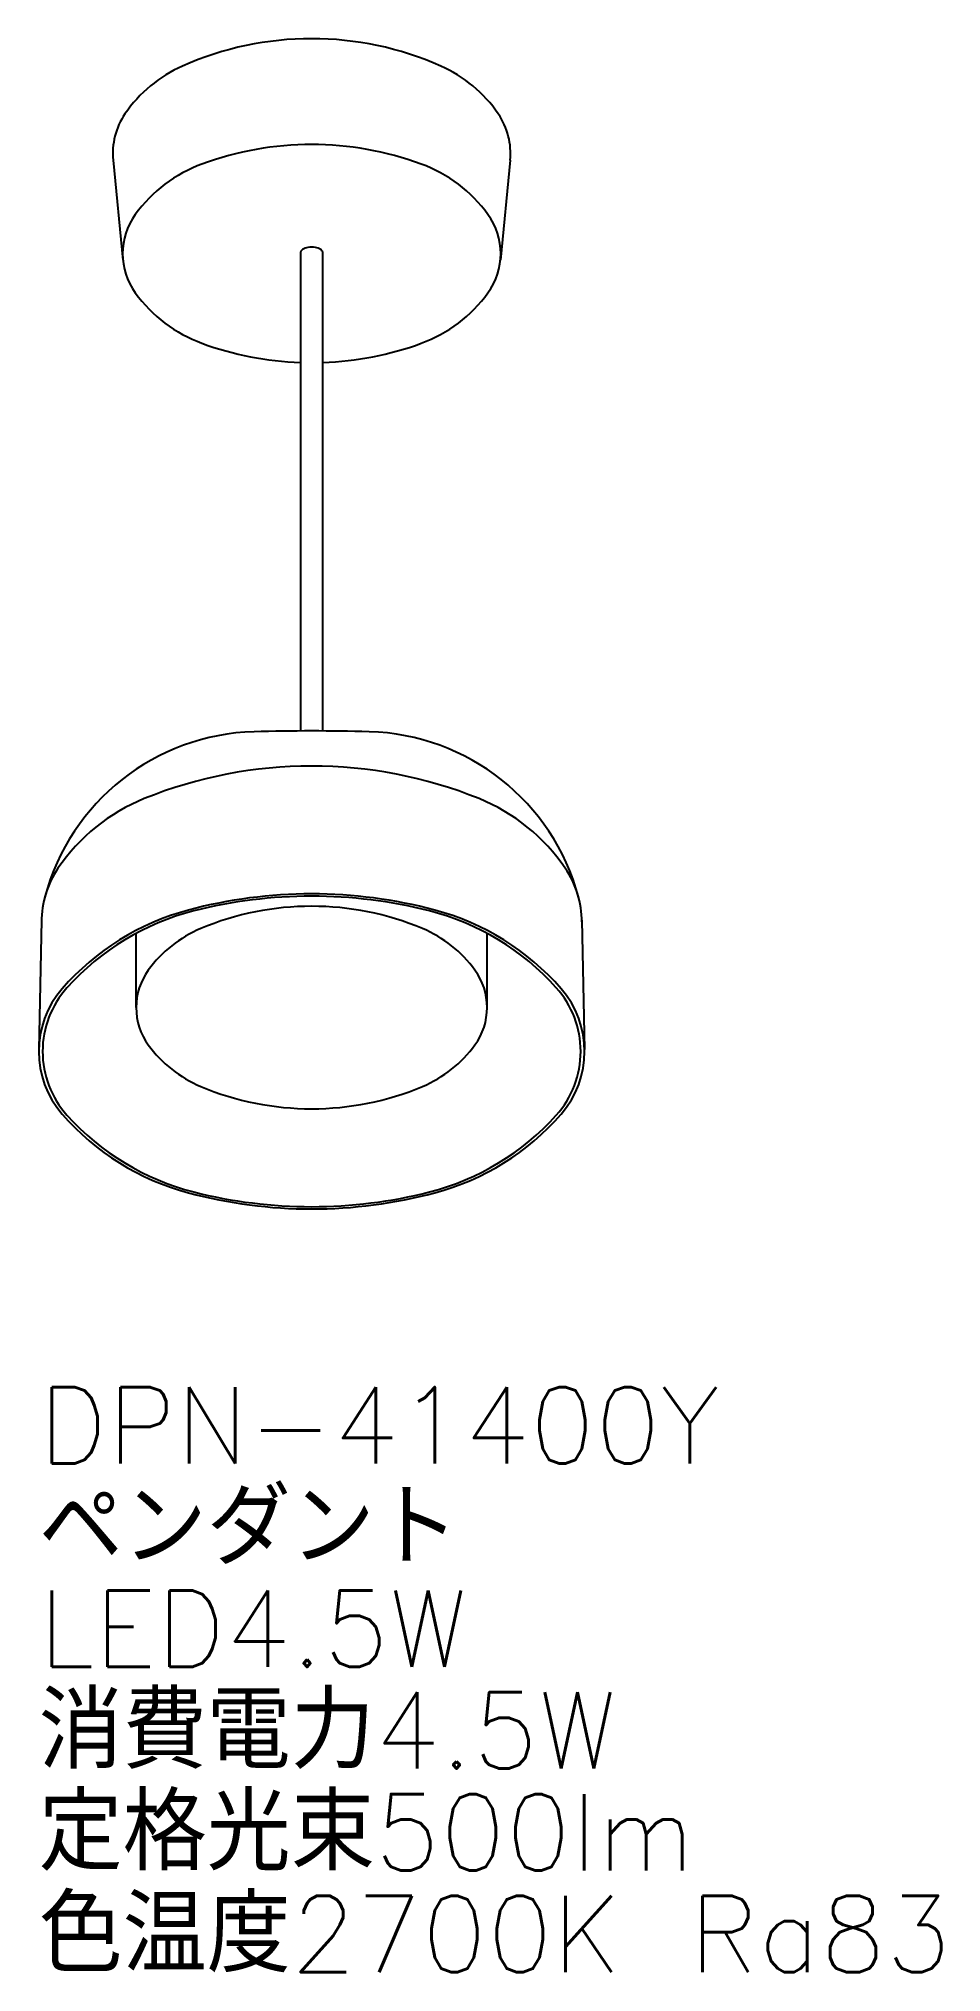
# Model space of a CAD drawing. Extents: x 0 to 35.5, y -30 to 46.
import ezdxf

# ---------------------------------------------------------------- set-up
doc = ezdxf.new("R2010")
doc.units = 0
doc.layers.add('daiko', color=7, linetype='CONTINUOUS')
doc.styles.add('BIGFONT', font='txt', dxfattribs={"height": 1, "bigfont": 'bigfont'})

msp = doc.modelspace()

# ---------------------------------------------------------------- linework, layer by layer
at = {"layer": 'daiko', "linetype": 'Continuous'}
for p, q in [((2.923698, 41.220617), (3.309135, 37.29333)), ((18.522603, 41.220617), (18.137166, 37.29333)), ((10.278904, 37.549884), (10.278904, 18.787033)), ((11.167397, 18.787033), (11.167397, 37.549884)), ((0.109533, 11.357072), (0.000777, 6.267418)), ((3.829672, 7.918798), (3.829672, 10.832883)), ((17.61663, 7.91711), (17.61663, 10.832883)), ((21.336769, 11.357054), (21.445525, 6.2674))]:
    msp.add_line(p, q, dxfattribs=at)
for centre, radius, start, end in [((10.723151, 33.492218), 12.507782, 66.076764, 113.923236), ((7.832077, 40.009161), 5.378346, 113.923236, 145.698672), ((13.614225, 40.009161), 5.378346, 34.301328, 66.076764), ((5.662253, 41.489388), 2.751712, 145.698672, 185.605243), ((15.784048, 41.489388), 2.751712, 354.394757, 34.301328), ((10.723151, 29.329836), 12.507782, 69.853628, 110.146372), ((8.353792, 35.788213), 5.628502, 110.146372, 144.065634), ((13.09251, 35.788213), 5.628502, 35.934366, 69.853628), ((5.92321, 37.549884), 2.626634, 144.065634, 215.934366), ((15.523091, 37.549884), 2.626634, 324.065634, 35.934366), ((10.466521, 37.549884), 0.187617, 121.962205, 180), ((10.69826, 37.178479), 0.625389, 101.478561, 121.962205), ((10.723151, 37.055902), 0.750467, 78.521439, 101.478561), ((10.748041, 37.178479), 0.625389, 58.037795, 78.521439), ((10.97978, 37.549884), 0.187617, 0, 58.037795), ((8.353792, 39.311554), 5.628502, 215.934366, 249.853628), ((13.09251, 39.311554), 5.628502, 290.146372, 324.065634), ((10.723151, 45.769931), 12.507782, 249.853628, 267.964563), ((10.723151, 45.769931), 12.507782, 272.035437, 290.146372), ((8.699539, 10.005484), 8.755447, 91.544646, 165.059867), ((10.723151, -65.038449), 83.82666, 88.455354, 91.544646), ((12.746763, 10.005484), 8.755447, 14.940133, 88.455354), ((10.723151, -0.101188), 17.510895, 67.943528, 112.056472), ((6.96561, 9.172724), 7.504669, 112.056472, 145.807074), ((14.480691, 9.172724), 7.504669, 34.192926, 67.943528), ((3.861867, 11.281465), 3.752335, 145.807074, 180), ((17.584435, 11.281465), 3.752335, 0, 34.192926), ((10.723151, 9.465524), 10.84986, 165.059867, 165.175714), ((10.723151, -6.379601), 18.761673, 75.052201, 104.947799), ((10.723151, -6.468044), 18.761673, 75.710787, 104.289213), ((10.723151, 9.465524), 10.84986, 14.824286, 14.940133), ((8.46478, 2.079573), 10.006226, 104.947799, 138.896539), ((8.562161, 2.016529), 10.006226, 104.289213, 138.125166), ((10.723151, 0.640058), 11.257004, 67.240463, 112.759537), ((12.88414, 2.016529), 10.006226, 41.874834, 75.710787), ((12.981521, 2.079573), 10.006226, 41.103461, 75.052201), ((8.255354, 6.522339), 4.878035, 112.759537, 144.062188), ((13.190947, 6.522339), 4.878035, 35.937812, 67.240463), ((6.331228, 7.91711), 2.501556, 144.062188, 179.961349), ((15.115074, 7.91711), 2.501556, 0, 35.937812), ((3.752296, 6.191036), 3.752296, 138.896539, 221.103461), ((3.905484, 6.191036), 3.752335, 138.125166, 180), ((17.540818, 6.191036), 3.752335, 0, 41.874834), ((17.694005, 6.191036), 3.752296, 318.896539, 41.103461), ((6.331228, 7.91711), 2.501556, 179.961349, 180), ((6.331228, 7.91711), 2.501556, 180, 215.937812), ((15.115074, 7.91711), 2.501556, 324.062188, 0), ((3.905484, 6.191036), 3.752335, 180, 221.874834), ((8.255354, 9.311882), 4.878035, 215.937812, 247.240463), ((13.190947, 9.311882), 4.878035, 292.759537, 324.062188), ((17.540818, 6.191036), 3.752335, 318.125166, 0), ((10.723151, 15.194162), 11.257004, 247.240463, 292.759537), ((8.46478, 10.302499), 10.006226, 221.103461, 255.052201), ((8.562161, 10.365543), 10.006226, 221.874834, 255.710787), ((12.88414, 10.365543), 10.006226, 284.289213, 318.125166), ((12.981521, 10.302499), 10.006226, 284.947799, 318.896539), ((10.723151, 18.761673), 18.761673, 255.052201, 284.947799), ((10.723151, 18.850117), 18.761673, 255.710787, 284.289213)]:
    msp.add_arc(centre, radius, start, end, dxfattribs=at)

# ---------------------------------------------------------------- texts
at = {"layer": 'daiko', "style": 'BIGFONT'}
for s, p in [('DPN-41400Y', (0, -10)), ('ペンダント', (0, -14)), ('LED4.5W', (0, -18)), ('消費電力4.5W', (0, -22)), ('定格光束500lm', (0, -26)), ('色温度2700K Ra83', (0, -30))]:
    msp.add_text(s, height=3, dxfattribs=at).set_placement(p)

doc.saveas('drawing.dxf')
